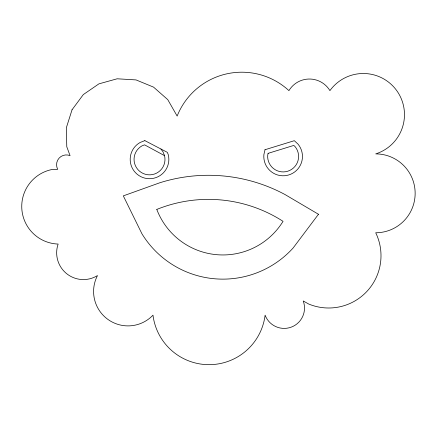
<?xml version="1.0" encoding="UTF-8"?>
<svg xmlns="http://www.w3.org/2000/svg" width="437" height="437" viewBox="0 0 437 437"><rect width="100%" height="100%" fill="white"/><g stroke="black" fill="none" stroke-linecap="round" stroke-linejoin="round"><path stroke-width="0.66" d="M164.53 155.643L144.56 144.849L142.025 145.843A15.47 15.47 0 0 0 135.383 165.667A15.47 15.47 0 0 0 154.551 174.008A15.47 15.47 0 0 0 164.53 155.643L163.05 151.885L160.92 149.006M265.008 149.727L263.882 154.649A19.332 19.332 0 0 0 288.824 174.931A19.332 19.332 0 0 0 298.018 144.123L294.32 140.692L265.008 149.727M268.11 153.343L267.728 155.009A15.47 15.47 0 0 0 287.688 171.238A15.47 15.47 0 0 0 295.046 146.586L293.795 145.428L268.11 153.343M72.039 109.791L66.32 127.839L66.779 146.766L70.067 155.638A9.8 9.8 0 0 0 57.711 169.31L51.675 169.583A37.648 37.648 0 0 0 58.132 244.059A26.755 26.755 0 0 0 97.478 275.578A34.425 34.425 0 0 0 152.983 315.17A56.499 56.499 0 0 0 265.112 315.17A20.342 20.342 0 0 0 291.277 327.127A20.342 20.342 0 0 0 303.234 300.962L308.73 304.048A52.314 52.314 0 0 0 375.711 232.768A39.439 39.439 0 0 0 415.15 193.329A39.439 39.439 0 0 0 375.711 153.89A41.154 41.154 0 0 0 396.665 90.519A41.154 41.154 0 0 0 329.919 90.623A23.904 23.904 0 0 0 288.933 90.623A69.559 69.559 0 0 0 177.143 116.073L167.764 99.631L153.551 87.127L136.049 79.916L117.149 78.791L98.909 83.86L83.309 94.583L72.039 109.791M318.475 214.267L293.08 248.047A94.867 94.867 0 0 1 141.949 233.806L123.31 195.874L159.898 182.737A161.816 161.816 0 0 1 284.99 194.531L318.475 214.267M144.849 140.621L140.151 142.467A19.332 19.332 0 0 0 131.854 167.234A19.332 19.332 0 0 0 155.807 177.662A19.332 19.332 0 0 0 168.278 154.709L167.355 152.36L144.849 140.621M156.79 209.427A70.696 70.696 0 0 0 283.05 221.33A137.726 137.726 0 0 0 156.79 209.427"/></g></svg>
